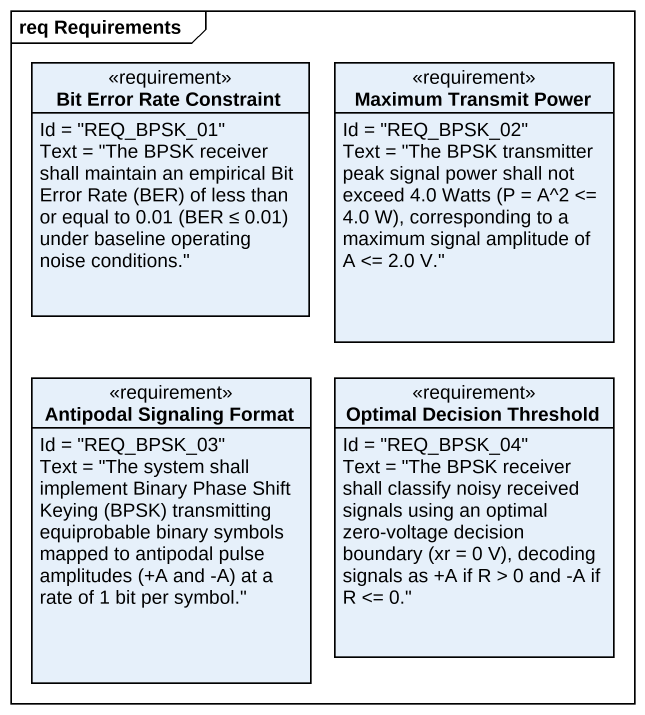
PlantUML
@startuml
mainframe req Requirements
hide circle
hide empty members
class "Bit Error Rate Constraint" as Bit_Error_Rate_Constraint <<requirement>> {
  Id = "REQ_BPSK_01"
  {field} Text = "The BPSK receiver shall maintain an empirical Bit Error Rate (BER) of less than or equal to 0.01 (BER ≤ 0.01) under baseline operating noise conditions."
}
class "Maximum Transmit Power" as Maximum_Transmit_Power <<requirement>> {
  Id = "REQ_BPSK_02"
  {field} Text = "The BPSK transmitter peak signal power shall not exceed 4.0 Watts (P = A^2 <= 4.0 W), corresponding to a maximum signal amplitude of A <= 2.0 V."
}
class "Antipodal Signaling Format" as Antipodal_Signaling_Format <<requirement>> {
  Id = "REQ_BPSK_03"
  {field} Text = "The system shall implement Binary Phase Shift Keying (BPSK) transmitting equiprobable binary symbols mapped to antipodal pulse amplitudes (+A and -A) at a rate of 1 bit per symbol."
}
class "Optimal Decision Threshold" as Optimal_Decision_Threshold <<requirement>> {
  Id = "REQ_BPSK_04"
  {field} Text = "The BPSK receiver shall classify noisy received signals using an optimal zero-voltage decision boundary (xr = 0 V), decoding signals as +A if R > 0 and -A if R <= 0."
}
@enduml
